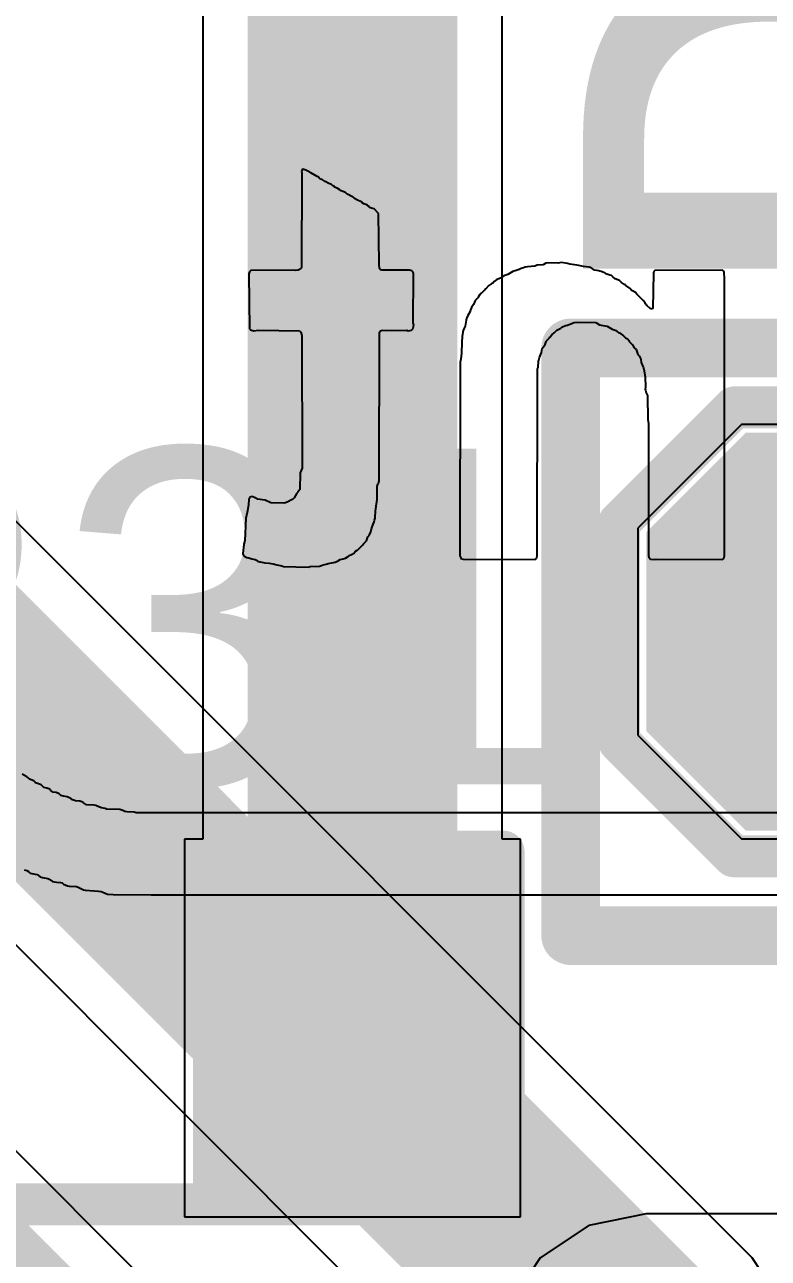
# Model space of a CAD drawing. Header units: inches. Extents: x -0.2 to 17.4, y -0.2 to 2.6.
# Drawn here: x 0.6389 to 0.7275, y 0.5956 to 0.7425 of the extents above; entities that cross this region are included whole.
import ezdxf

# ---------------------------------------------------------------- set-up
doc = ezdxf.new("R2010")
doc.units = ezdxf.units.IN
doc.header["$MEASUREMENT"] = 0
for name, color, linetype in [('Bottom Layer', 5, 'Continuous'), ('Bottom Overlay', 54, 'Continuous'), ('Top Layer', 1, 'Continuous'), ('Top Overlay', 2, 'Continuous'), ('Top Paste', 8, 'Continuous'), ('Top Solder', 216, 'Continuous')]:
    doc.layers.add(name, color=color, linetype=linetype)
doc.styles.add('Arial', font='', dxfattribs={"height": 0.2})
doc.styles.add('Arial_Bold', font='', dxfattribs={"height": 0.2})
doc.styles.get('Arial').set_extended_font_data('Arial')
doc.styles.get('Arial_Bold').set_extended_font_data('Arial', bold=True)

# ---------------------------------------------------------------- blocks, each defined once
blk = doc.blocks.new('R___0603_26')
at = {"layer": 'Top Layer'}
for points in [[(-0.015, 0.0175), (-0.015, -0.0175), (-0.045, -0.0175), (-0.045, 0.0175)], [(0.045, 0.0175), (0.045, -0.0175), (0.015, -0.0175), (0.015, 0.0175)]]:
    blk.add_hatch(color=1, dxfattribs=at).paths.add_polyline_path(points)
at = {"layer": 'Top Paste'}
for points in [[(-0.015, 0.0175), (-0.015, -0.0175), (-0.045, -0.0175), (-0.045, 0.0175)], [(0.045, 0.0175), (0.045, -0.0175), (0.015, -0.0175), (0.015, 0.0175)]]:
    blk.add_hatch(color=8, dxfattribs=at).paths.add_polyline_path(points)
at = {"layer": 'Top Solder'}
for points in [[(-0.011, 0.0215), (-0.011, -0.0215), (-0.049, -0.0215), (-0.049, 0.0215)], [(0.049, 0.0215), (0.049, -0.0215), (0.011, -0.0215), (0.011, 0.0215)]]:
    blk.add_hatch(color=216, dxfattribs=at).paths.add_polyline_path(points)
at = {"layer": 'Top Overlay'}
for points in [[(0.048, 0.021, 0.005, 0.005, 0), (-0.048, 0.021, 0.005, 0.005, 0)], [(-0.048, 0.021, 0.005, 0.005, 0), (-0.048, -0.021, 0.005, 0.005, 0)], [(0.048, 0.021, 0.005, 0.005, 0), (0.048, -0.021, 0.005, 0.005, 0)], [(0.048, -0.021, 0.005, 0.005, 0), (-0.048, -0.021, 0.005, 0.005, 0)]]:
    blk.add_lwpolyline(points, format="xyseb", dxfattribs=at)
for points in [[(-0.04925, 0.021, 0.0025, 0.0025, 1), (-0.04675, 0.021, 0.0025, 0.0025, 1)], [(-0.04925, 0.021, 0.0025, 0.0025, 1), (-0.04675, 0.021, 0.0025, 0.0025, 1)], [(0.04675, 0.021, 0.0025, 0.0025, 1), (0.04925, 0.021, 0.0025, 0.0025, 1)], [(0.04675, 0.021, 0.0025, 0.0025, 1), (0.04925, 0.021, 0.0025, 0.0025, 1)], [(-0.04925, -0.021, 0.0025, 0.0025, 1), (-0.04675, -0.021, 0.0025, 0.0025, 1)], [(-0.04925, -0.021, 0.0025, 0.0025, 1), (-0.04675, -0.021, 0.0025, 0.0025, 1)], [(0.04675, -0.021, 0.0025, 0.0025, 1), (0.04925, -0.021, 0.0025, 0.0025, 1)], [(0.04675, -0.021, 0.0025, 0.0025, 1), (0.04925, -0.021, 0.0025, 0.0025, 1)]]:
    blk.add_lwpolyline(points, format="xyseb", close=True, dxfattribs=at)
blk = doc.blocks.new('T____________0_5___52')
at = {"layer": 'Top Layer'}
blk.add_hatch(color=1, dxfattribs=at).paths.add_polyline_path([(0.00984, 0.01969), (-0.00984, 0.01969), (-0.01969, 0.00984), (-0.01969, -0.00984), (-0.00984, -0.01969), (0.00984, -0.01969), (0.01969, -0.00984), (0.01969, 0.00984)])
at = {"layer": 'Top Paste'}
blk.add_hatch(color=8, dxfattribs=at).paths.add_polyline_path([(0.00984, 0.01969), (-0.00984, 0.01969), (-0.01969, 0.00984), (-0.01969, -0.00984), (-0.00984, -0.01969), (0.00984, -0.01969), (0.01969, -0.00984), (0.01969, 0.00984)])
at = {"layer": 'Top Solder'}
blk.add_hatch(color=216, dxfattribs=at).paths.add_polyline_path([(0.01184, 0.02369), (-0.01184, 0.02369), (-0.02369, 0.01184), (-0.02369, -0.01184), (-0.01184, -0.02369), (0.01184, -0.02369), (0.02369, -0.01184), (0.02369, 0.01184)])
at = {"layer": 'Top Overlay'}
for points in [[(-0.01321, 0.02675, 0.005, 0.005, 0), (-0.02684, 0.01312, 0.005, 0.005, 0)], [(0.01325, 0.02675, 0.005, 0.005, 0), (-0.01321, 0.02675, 0.005, 0.005, 0)], [(0.02692, 0.01308, 0.005, 0.005, 0), (0.01325, 0.02675, 0.005, 0.005, 0)], [(-0.02684, 0.01312, 0.005, 0.005, 0), (-0.02684, -0.01316, 0.005, 0.005, 0)], [(0.02692, 0.01308, 0.005, 0.005, 0), (0.02692, -0.01299, 0.005, 0.005, 0)], [(-0.01328, -0.02672, 0.005, 0.005, 0), (-0.02684, -0.01316, 0.005, 0.005, 0)], [(0.02692, -0.01299, 0.005, 0.005, 0), (0.01318, -0.02672, 0.005, 0.005, 0)], [(0.01318, -0.02672, 0.005, 0.005, 0), (-0.01328, -0.02672, 0.005, 0.005, 0)]]:
    blk.add_lwpolyline(points, format="xyseb", dxfattribs=at)
for points in [[(-0.01446, 0.02675, 0.0025, 0.0025, 1), (-0.01196, 0.02675, 0.0025, 0.0025, 1)], [(-0.01446, 0.02675, 0.0025, 0.0025, 1), (-0.01196, 0.02675, 0.0025, 0.0025, 1)], [(0.012, 0.02675, 0.0025, 0.0025, 1), (0.0145, 0.02675, 0.0025, 0.0025, 1)], [(0.012, 0.02675, 0.0025, 0.0025, 1), (0.0145, 0.02675, 0.0025, 0.0025, 1)], [(-0.02809, 0.01312, 0.0025, 0.0025, 1), (-0.02559, 0.01312, 0.0025, 0.0025, 1)], [(-0.02809, 0.01312, 0.0025, 0.0025, 1), (-0.02559, 0.01312, 0.0025, 0.0025, 1)], [(0.02567, 0.01308, 0.0025, 0.0025, 1), (0.02817, 0.01308, 0.0025, 0.0025, 1)], [(0.02567, 0.01308, 0.0025, 0.0025, 1), (0.02817, 0.01308, 0.0025, 0.0025, 1)], [(-0.02809, -0.01316, 0.0025, 0.0025, 1), (-0.02559, -0.01316, 0.0025, 0.0025, 1)], [(-0.02809, -0.01316, 0.0025, 0.0025, 1), (-0.02559, -0.01316, 0.0025, 0.0025, 1)], [(0.02567, -0.01299, 0.0025, 0.0025, 1), (0.02817, -0.01299, 0.0025, 0.0025, 1)], [(0.02567, -0.01299, 0.0025, 0.0025, 1), (0.02817, -0.01299, 0.0025, 0.0025, 1)], [(-0.01453, -0.02672, 0.0025, 0.0025, 1), (-0.01203, -0.02672, 0.0025, 0.0025, 1)], [(-0.01453, -0.02672, 0.0025, 0.0025, 1), (-0.01203, -0.02672, 0.0025, 0.0025, 1)], [(0.01193, -0.02672, 0.0025, 0.0025, 1), (0.01443, -0.02672, 0.0025, 0.0025, 1)], [(0.01193, -0.02672, 0.0025, 0.0025, 1), (0.01443, -0.02672, 0.0025, 0.0025, 1)]]:
    blk.add_lwpolyline(points, format="xyseb", close=True, dxfattribs=at)

msp = doc.modelspace()

# ---------------------------------------------------------------- linework, layer by layer
at = {"layer": 'Bottom Layer'}
for p, q in [((0.72562, 0.59562), (0.63184, 0.68939)), ((0.73502, 0.5112), (0.57401, 0.67221)), ((0.60138, 0.66938), (0.70038, 0.57038)), ((0.72948, 0.58983), (0.72562, 0.59562))]:
    msp.add_line(p, q, dxfattribs=at)
for points in [[(0.614, 0.682, 0.025, 0.025, 0), (0.713, 0.583, 0.025, 0.025, 0)], [(0.5668, 0.665, 0.01, 0.01, 0), (0.7308, 0.501, 0.01, 0.01, 0)]]:
    msp.add_lwpolyline(points, format="xyseb", dxfattribs=at)
at = {"layer": 'Bottom Overlay'}
for p, q in [((0.67199, 0.72526), (0.67191, 0.72503)), ((0.67191, 0.72503), (0.67197, 0.72487)), ((0.67197, 0.72487), (0.67191, 0.71356)), ((0.67209, 0.72531), (0.67199, 0.72526)), ((0.67246, 0.72516), (0.67209, 0.72531)), ((0.67292, 0.72495), (0.67246, 0.72516)), ((0.67302, 0.72485), (0.67292, 0.72495)), ((0.6738, 0.72443), (0.67302, 0.72485)), ((0.6739, 0.72438), (0.6738, 0.72443)), ((0.67416, 0.72412), (0.6739, 0.72438)), ((0.67437, 0.72407), (0.67416, 0.72412)), ((0.67475, 0.72384), (0.67437, 0.72407)), ((0.67517, 0.72358), (0.67475, 0.72384)), ((0.6755, 0.72345), (0.67517, 0.72358)), ((0.67566, 0.7233), (0.6755, 0.72345)), ((0.67576, 0.72325), (0.67566, 0.7233)), ((0.67584, 0.72317), (0.67576, 0.72325)), ((0.67617, 0.72304), (0.67584, 0.72317)), ((0.67648, 0.72283), (0.67617, 0.72304)), ((0.67667, 0.7227), (0.67648, 0.72283)), ((0.67716, 0.72252), (0.67667, 0.7227)), ((0.67726, 0.72242), (0.67716, 0.72252)), ((0.67736, 0.72237), (0.67726, 0.72242)), ((0.67747, 0.72226), (0.67736, 0.72237)), ((0.67783, 0.72206), (0.67747, 0.72226)), ((0.67809, 0.72195), (0.67783, 0.72206)), ((0.67824, 0.7218), (0.67809, 0.72195)), ((0.6786, 0.72159), (0.67824, 0.7218)), ((0.67896, 0.72144), (0.6786, 0.72159)), ((0.67907, 0.72139), (0.67896, 0.72144)), ((0.67917, 0.72128), (0.67907, 0.72139)), ((0.67935, 0.72115), (0.67917, 0.72128)), ((0.67969, 0.72103), (0.67935, 0.72115)), ((0.67979, 0.72092), (0.67969, 0.72103)), ((0.67989, 0.72087), (0.67979, 0.72092)), ((0.68002, 0.72074), (0.67989, 0.72087)), ((0.68028, 0.72064), (0.68002, 0.72074)), ((0.68057, 0.72056), (0.68028, 0.72064)), ((0.68111, 0.72002), (0.68057, 0.72056)), ((0.68116, 0.71398), (0.68111, 0.72002)), ((0.66572, 0.71305), (0.66566, 0.71284)), ((0.66566, 0.71284), (0.66572, 0.70628)), ((0.6659, 0.71323), (0.66572, 0.71305)), ((0.67106, 0.71328), (0.6659, 0.71323)), ((0.67122, 0.71323), (0.67106, 0.71328)), ((0.67153, 0.71328), (0.67122, 0.71323)), ((0.67168, 0.71333), (0.67153, 0.71328)), ((0.67178, 0.71338), (0.67168, 0.71333)), ((0.67181, 0.71346), (0.67178, 0.71338)), ((0.67191, 0.71356), (0.67181, 0.71346)), ((0.68121, 0.71346), (0.68116, 0.71398)), ((0.68129, 0.71338), (0.68121, 0.71346)), ((0.68147, 0.71325), (0.68129, 0.71338)), ((0.6848, 0.71328), (0.68147, 0.71325)), ((0.68508, 0.7132), (0.6848, 0.71328)), ((0.68521, 0.71302), (0.68508, 0.7132)), ((0.68527, 0.71281), (0.68521, 0.71302)), ((0.68524, 0.70695), (0.68527, 0.71281)), ((0.69652, 0.71276), (0.69603, 0.71258)), ((0.69709, 0.71312), (0.69652, 0.71276)), ((0.69751, 0.71323), (0.69709, 0.71312)), ((0.69787, 0.71333), (0.69751, 0.71323)), ((0.6981, 0.71346), (0.69787, 0.71333)), ((0.69836, 0.71356), (0.6981, 0.71346)), ((0.69856, 0.71361), (0.69836, 0.71356)), ((0.69887, 0.71367), (0.69856, 0.71361)), ((0.69973, 0.71374), (0.69887, 0.71367)), ((0.69999, 0.71385), (0.69973, 0.71374)), ((0.70071, 0.7139), (0.69999, 0.71385)), ((0.70104, 0.71408), (0.70071, 0.7139)), ((0.70125, 0.71413), (0.70104, 0.71408)), ((0.70252, 0.7141), (0.70125, 0.71413)), ((0.70288, 0.71416), (0.70252, 0.7141)), ((0.70339, 0.7141), (0.70288, 0.71416)), ((0.7036, 0.71405), (0.70339, 0.7141)), ((0.70388, 0.71398), (0.7036, 0.71405)), ((0.70419, 0.71392), (0.70388, 0.71398)), ((0.70471, 0.71387), (0.70419, 0.71392)), ((0.70497, 0.71382), (0.70471, 0.71387)), ((0.70531, 0.71374), (0.70497, 0.71382)), ((0.70551, 0.71369), (0.70531, 0.71374)), ((0.70618, 0.71364), (0.70551, 0.71369)), ((0.70639, 0.71359), (0.70618, 0.71364)), ((0.70685, 0.71328), (0.70639, 0.71359)), ((0.70716, 0.71323), (0.70685, 0.71328)), ((0.70737, 0.71317), (0.70716, 0.71323)), ((0.70773, 0.71307), (0.70737, 0.71317)), ((0.70809, 0.71292), (0.70773, 0.71307)), ((0.70817, 0.71284), (0.70809, 0.71292)), ((0.70866, 0.71266), (0.70817, 0.71284)), ((0.71385, 0.71289), (0.7138, 0.70871)), ((0.7139, 0.7131), (0.71385, 0.71289)), ((0.71403, 0.71323), (0.7139, 0.7131)), ((0.72209, 0.71328), (0.71403, 0.71323)), ((0.72227, 0.7131), (0.72209, 0.71328)), ((0.72232, 0.71217), (0.72227, 0.7131)), ((0.69425, 0.71142), (0.69384, 0.71101)), ((0.69461, 0.71168), (0.69425, 0.71142)), ((0.69472, 0.71173), (0.69461, 0.71168)), ((0.6949, 0.71191), (0.69472, 0.71173)), ((0.69518, 0.71214), (0.6949, 0.71191)), ((0.69544, 0.71224), (0.69518, 0.71214)), ((0.69572, 0.71237), (0.69544, 0.71224)), ((0.69603, 0.71258), (0.69572, 0.71237)), ((0.70887, 0.71261), (0.70866, 0.71266)), ((0.709, 0.71248), (0.70887, 0.71261)), ((0.70928, 0.71224), (0.709, 0.71248)), ((0.7098, 0.71204), (0.70928, 0.71224)), ((0.71006, 0.71178), (0.7098, 0.71204)), ((0.71042, 0.71157), (0.71006, 0.71178)), ((0.71052, 0.71152), (0.71042, 0.71157)), ((0.71055, 0.71144), (0.71052, 0.71152)), ((0.71109, 0.71106), (0.71055, 0.71144)), ((0.72232, 0.71212), (0.72232, 0.71217)), ((0.72232, 0.67922), (0.72232, 0.71212)), ((0.69294, 0.70995), (0.69263, 0.70964)), ((0.69299, 0.71005), (0.69294, 0.70995)), ((0.69319, 0.71036), (0.69299, 0.71005)), ((0.69325, 0.71046), (0.69319, 0.71036)), ((0.69332, 0.71049), (0.69325, 0.71046)), ((0.69371, 0.71088), (0.69332, 0.71049)), ((0.69376, 0.71098), (0.69371, 0.71088)), ((0.69384, 0.71101), (0.69376, 0.71098)), ((0.71119, 0.71101), (0.71109, 0.71106)), ((0.71122, 0.71093), (0.71119, 0.71101)), ((0.71135, 0.7108), (0.71122, 0.71093)), ((0.71171, 0.71059), (0.71135, 0.7108)), ((0.71189, 0.71041), (0.71171, 0.71059)), ((0.71194, 0.71031), (0.71189, 0.71041)), ((0.71202, 0.71023), (0.71194, 0.71031)), ((0.71212, 0.71018), (0.71202, 0.71023)), ((0.71241, 0.70989), (0.71212, 0.71018)), ((0.71246, 0.70979), (0.71241, 0.70989)), ((0.71264, 0.70966), (0.71246, 0.70979)), ((0.69201, 0.70835), (0.69175, 0.70788)), ((0.69206, 0.70855), (0.69201, 0.70835)), ((0.69216, 0.70881), (0.69206, 0.70855)), ((0.69242, 0.70917), (0.69216, 0.70881)), ((0.69247, 0.70927), (0.69242, 0.70917)), ((0.69263, 0.70964), (0.69247, 0.70927)), ((0.71287, 0.70938), (0.71264, 0.70966)), ((0.71292, 0.70927), (0.71287, 0.70938)), ((0.71303, 0.70917), (0.71292, 0.70927)), ((0.71308, 0.70907), (0.71303, 0.70917)), ((0.71347, 0.70868), (0.71308, 0.70907)), ((0.71372, 0.70863), (0.71347, 0.70868)), ((0.7138, 0.70871), (0.71372, 0.70863)), ((0.68529, 0.7068), (0.68524, 0.70695)), ((0.69146, 0.70682), (0.69141, 0.70661)), ((0.69154, 0.70731), (0.69146, 0.70682)), ((0.69159, 0.70752), (0.69154, 0.70731)), ((0.69175, 0.70788), (0.69159, 0.70752)), ((0.7036, 0.70672), (0.70409, 0.7069)), ((0.70409, 0.7069), (0.70443, 0.70703)), ((0.70443, 0.70703), (0.70479, 0.70708)), ((0.70479, 0.70708), (0.70701, 0.70703)), ((0.70701, 0.70703), (0.70742, 0.70677)), ((0.66572, 0.70628), (0.66585, 0.70615)), ((0.66585, 0.70615), (0.66626, 0.70605)), ((0.66626, 0.70605), (0.66677, 0.7061)), ((0.66677, 0.7061), (0.67168, 0.70605)), ((0.67168, 0.70605), (0.67186, 0.70587)), ((0.67186, 0.70587), (0.67197, 0.7055)), ((0.67197, 0.7055), (0.67199, 0.68967)), ((0.68116, 0.6882), (0.68121, 0.70587)), ((0.68121, 0.70587), (0.68134, 0.70605)), ((0.68134, 0.70605), (0.68155, 0.7061)), ((0.68155, 0.7061), (0.68209, 0.70607)), ((0.68209, 0.70607), (0.68449, 0.7061)), ((0.68449, 0.7061), (0.68465, 0.70605)), ((0.68465, 0.70605), (0.68503, 0.70612)), ((0.68503, 0.70612), (0.68524, 0.70633)), ((0.68524, 0.70633), (0.68529, 0.7068)), ((0.69108, 0.70535), (0.69102, 0.70468)), ((0.69113, 0.70587), (0.69108, 0.70535)), ((0.69118, 0.70607), (0.69113, 0.70587)), ((0.69131, 0.70636), (0.69118, 0.70607)), ((0.69141, 0.70661), (0.69131, 0.70636)), ((0.70151, 0.7053), (0.70174, 0.70558)), ((0.70174, 0.70558), (0.70203, 0.70581)), ((0.70203, 0.70581), (0.70226, 0.70605)), ((0.70226, 0.70605), (0.70236, 0.7061)), ((0.70236, 0.7061), (0.70283, 0.70636)), ((0.70283, 0.70636), (0.70293, 0.70646)), ((0.70293, 0.70646), (0.70303, 0.70651)), ((0.70303, 0.70651), (0.70339, 0.70667)), ((0.70339, 0.70667), (0.7036, 0.70672)), ((0.70742, 0.70677), (0.70763, 0.70672)), ((0.70763, 0.70672), (0.70835, 0.70661)), ((0.70835, 0.70661), (0.70892, 0.70625)), ((0.70892, 0.70625), (0.70941, 0.70607)), ((0.70941, 0.70607), (0.70949, 0.706)), ((0.70949, 0.706), (0.70959, 0.70594)), ((0.70959, 0.70594), (0.7097, 0.70584)), ((0.7097, 0.70584), (0.7098, 0.70579)), ((0.7098, 0.70579), (0.71029, 0.70545)), ((0.71029, 0.70545), (0.71052, 0.70522)), ((0.69102, 0.70468), (0.69097, 0.70339)), ((0.70053, 0.70344), (0.70061, 0.70393)), ((0.70061, 0.70393), (0.70073, 0.70411)), ((0.70073, 0.70411), (0.70094, 0.70442)), ((0.70094, 0.70442), (0.70107, 0.70476)), ((0.70107, 0.70476), (0.70115, 0.70483)), ((0.70115, 0.70483), (0.7012, 0.70494)), ((0.7012, 0.70494), (0.70146, 0.70519)), ((0.70146, 0.70519), (0.70151, 0.7053)), ((0.71052, 0.70522), (0.71062, 0.70517)), ((0.71062, 0.70517), (0.71075, 0.70509)), ((0.71075, 0.70509), (0.71081, 0.70499)), ((0.71081, 0.70499), (0.71091, 0.70488)), ((0.71091, 0.70488), (0.71096, 0.70478)), ((0.71096, 0.70478), (0.71137, 0.70437)), ((0.71137, 0.70437), (0.71158, 0.70401)), ((0.71158, 0.70401), (0.71179, 0.7038)), ((0.69087, 0.70251), (0.69082, 0.7023)), ((0.69092, 0.70266), (0.69087, 0.70251)), ((0.69097, 0.70339), (0.69092, 0.70266)), ((0.70017, 0.70241), (0.70022, 0.70256)), ((0.70022, 0.70256), (0.70027, 0.70287)), ((0.70027, 0.70287), (0.70053, 0.70344)), ((0.71179, 0.7038), (0.71199, 0.70323)), ((0.71199, 0.70323), (0.7122, 0.70303)), ((0.7122, 0.70303), (0.71225, 0.70292)), ((0.71225, 0.70292), (0.71236, 0.70266)), ((0.71236, 0.70266), (0.71241, 0.70225)), ((0.69082, 0.7023), (0.69079, 0.67924)), ((0.70001, 0.67922), (0.70006, 0.70153)), ((0.70006, 0.70153), (0.70011, 0.70168)), ((0.70011, 0.70168), (0.70017, 0.70241)), ((0.71241, 0.70225), (0.71251, 0.70199)), ((0.71251, 0.70199), (0.71267, 0.70163)), ((0.71267, 0.70163), (0.71277, 0.70127)), ((0.71277, 0.70127), (0.71282, 0.70075)), ((0.71282, 0.70075), (0.71287, 0.70055)), ((0.71287, 0.70055), (0.7129, 0.69933)), ((0.7129, 0.69933), (0.71287, 0.6991)), ((0.71287, 0.6991), (0.71292, 0.69895)), ((0.71292, 0.69895), (0.713, 0.69866)), ((0.713, 0.69866), (0.71313, 0.69833)), ((0.71313, 0.69833), (0.71318, 0.69543)), ((0.71318, 0.69543), (0.71323, 0.69528)), ((0.71323, 0.69528), (0.71328, 0.69492)), ((0.71328, 0.69492), (0.71326, 0.67929)), ((0.67199, 0.68967), (0.67176, 0.68913)), ((0.67176, 0.68913), (0.67171, 0.68712)), ((0.68093, 0.6875), (0.68103, 0.68776)), ((0.68103, 0.68776), (0.68111, 0.68784)), ((0.68111, 0.68784), (0.68116, 0.6882)), ((0.66605, 0.68632), (0.66577, 0.68624)), ((0.66641, 0.68616), (0.66605, 0.68632)), ((0.67135, 0.6867), (0.67104, 0.68614)), ((0.67147, 0.68683), (0.67135, 0.6867)), ((0.67171, 0.68712), (0.67147, 0.68683)), ((0.68095, 0.68598), (0.68093, 0.6875)), ((0.66556, 0.6851), (0.66551, 0.68459)), ((0.66561, 0.68526), (0.66556, 0.6851)), ((0.66566, 0.68598), (0.66561, 0.68526)), ((0.66577, 0.68624), (0.66566, 0.68598)), ((0.6667, 0.68598), (0.66641, 0.68616)), ((0.6676, 0.68585), (0.6667, 0.68598)), ((0.66827, 0.68554), (0.6676, 0.68585)), ((0.66982, 0.68549), (0.66827, 0.68554)), ((0.67003, 0.68554), (0.66982, 0.68549)), ((0.67029, 0.68565), (0.67003, 0.68554)), ((0.67075, 0.6859), (0.67029, 0.68565)), ((0.67085, 0.68596), (0.67075, 0.6859)), ((0.67104, 0.68614), (0.67085, 0.68596)), ((0.68075, 0.68464), (0.6808, 0.68479)), ((0.6808, 0.68479), (0.68085, 0.68546)), ((0.68085, 0.68546), (0.6809, 0.68562)), ((0.6809, 0.68562), (0.68095, 0.68598)), ((0.6653, 0.68371), (0.66523, 0.68188)), ((0.66535, 0.68392), (0.6653, 0.68371)), ((0.66543, 0.6842), (0.66535, 0.68392)), ((0.66551, 0.68459), (0.66543, 0.6842)), ((0.68057, 0.68327), (0.68064, 0.6835)), ((0.68064, 0.6835), (0.68069, 0.68371)), ((0.68069, 0.68371), (0.68075, 0.68464)), ((0.66523, 0.68188), (0.66517, 0.68105)), ((0.68002, 0.68175), (0.68018, 0.68211)), ((0.68018, 0.68211), (0.68026, 0.68244)), ((0.68026, 0.68244), (0.68046, 0.68301)), ((0.68046, 0.68301), (0.68057, 0.68327)), ((0.66507, 0.68064), (0.66502, 0.68017)), ((0.66517, 0.68105), (0.66507, 0.68064)), ((0.6786, 0.67991), (0.67925, 0.68056)), ((0.67925, 0.68056), (0.6793, 0.68066)), ((0.6793, 0.68066), (0.67966, 0.68102)), ((0.67966, 0.68102), (0.67984, 0.68151)), ((0.67984, 0.68151), (0.67997, 0.68164)), ((0.67997, 0.68164), (0.68002, 0.68175)), ((0.66497, 0.67996), (0.66494, 0.67942)), ((0.66494, 0.67942), (0.66517, 0.67914)), ((0.66502, 0.68017), (0.66497, 0.67996)), ((0.66517, 0.67914), (0.66543, 0.67903)), ((0.66543, 0.67903), (0.66564, 0.67898)), ((0.66564, 0.67898), (0.666, 0.67888)), ((0.6769, 0.67888), (0.67718, 0.67896)), ((0.67718, 0.67896), (0.67749, 0.67916)), ((0.67749, 0.67916), (0.67762, 0.67929)), ((0.67762, 0.67929), (0.67788, 0.6794)), ((0.67788, 0.6794), (0.67824, 0.6796)), ((0.67824, 0.6796), (0.67832, 0.67968)), ((0.67832, 0.67968), (0.67837, 0.67978)), ((0.67837, 0.67978), (0.67855, 0.67991)), ((0.67855, 0.67991), (0.6786, 0.67991)), ((0.69079, 0.67924), (0.6909, 0.67898)), ((0.6909, 0.67898), (0.691, 0.67888)), ((0.69975, 0.6788), (0.69993, 0.67893)), ((0.69993, 0.67893), (0.70001, 0.67922)), ((0.71326, 0.67929), (0.71331, 0.67909)), ((0.71331, 0.67909), (0.71352, 0.67883)), ((0.72207, 0.6788), (0.72225, 0.67893)), ((0.72225, 0.67893), (0.72232, 0.67922)), ((0.666, 0.67888), (0.66639, 0.6788)), ((0.66639, 0.6788), (0.66665, 0.6787)), ((0.66665, 0.6787), (0.66672, 0.67862)), ((0.66672, 0.67862), (0.66698, 0.67852)), ((0.66698, 0.67852), (0.66719, 0.67847)), ((0.66719, 0.67847), (0.66755, 0.67841)), ((0.66755, 0.67841), (0.66807, 0.67836)), ((0.66807, 0.67836), (0.66851, 0.67829)), ((0.66851, 0.67829), (0.66871, 0.67823)), ((0.66871, 0.67823), (0.669, 0.67816)), ((0.669, 0.67816), (0.66959, 0.67803)), ((0.66959, 0.67803), (0.6698, 0.67798)), ((0.6698, 0.67798), (0.67124, 0.67792)), ((0.67124, 0.67792), (0.67282, 0.6779)), ((0.67282, 0.6779), (0.67297, 0.67795)), ((0.67297, 0.67795), (0.67406, 0.678)), ((0.67406, 0.678), (0.67432, 0.6781)), ((0.67432, 0.6781), (0.67452, 0.67816)), ((0.67452, 0.67816), (0.67488, 0.67826)), ((0.67488, 0.67826), (0.67509, 0.67831)), ((0.67509, 0.67831), (0.67553, 0.67839)), ((0.67553, 0.67839), (0.67594, 0.67849)), ((0.67594, 0.67849), (0.6762, 0.6786)), ((0.6762, 0.6786), (0.67654, 0.67878)), ((0.67654, 0.67878), (0.6769, 0.67888)), ((0.691, 0.67888), (0.6912, 0.67883)), ((0.6912, 0.67883), (0.69975, 0.6788)), ((0.71352, 0.67883), (0.71403, 0.67878)), ((0.71403, 0.67878), (0.71419, 0.67883)), ((0.71419, 0.67883), (0.72207, 0.6788)), ((0.63919, 0.6529), (0.63863, 0.65321)), ((0.6393, 0.65285), (0.63919, 0.6529)), ((0.63953, 0.65262), (0.6393, 0.65285)), ((0.64002, 0.65243), (0.63953, 0.65262)), ((0.64018, 0.65228), (0.64002, 0.65243)), ((0.64036, 0.65215), (0.64018, 0.65228)), ((0.64069, 0.65202), (0.64036, 0.65215)), ((0.6409, 0.65197), (0.64069, 0.65202)), ((0.64123, 0.65163), (0.6409, 0.65197)), ((0.64157, 0.65156), (0.64123, 0.65163)), ((0.64193, 0.65145), (0.64157, 0.65156)), ((0.64201, 0.65138), (0.64193, 0.65145)), ((0.64206, 0.65127), (0.64201, 0.65138)), ((0.64229, 0.65109), (0.64206, 0.65127)), ((0.64271, 0.65104), (0.64229, 0.65109)), ((0.64296, 0.65094), (0.64271, 0.65104)), ((0.64307, 0.65089), (0.64296, 0.65094)), ((0.64325, 0.6507), (0.64307, 0.65089)), ((0.64351, 0.6506), (0.64325, 0.6507)), ((0.644, 0.65052), (0.64351, 0.6506)), ((0.64446, 0.65032), (0.644, 0.65052)), ((0.64464, 0.65019), (0.64446, 0.65032)), ((0.64498, 0.65006), (0.64464, 0.65019)), ((0.6455, 0.65001), (0.64498, 0.65006)), ((0.64586, 0.6499), (0.6455, 0.65001)), ((0.64596, 0.6498), (0.64586, 0.6499)), ((0.64632, 0.64959), (0.64596, 0.6498)), ((0.6472, 0.64954), (0.64632, 0.64959)), ((0.64741, 0.64949), (0.6472, 0.64954)), ((0.64785, 0.64931), (0.64741, 0.64949)), ((0.6481, 0.64921), (0.64785, 0.64931)), ((0.64854, 0.64913), (0.6481, 0.64921)), ((0.6487, 0.64908), (0.64854, 0.64913)), ((0.6503, 0.64903), (0.6487, 0.64908)), ((0.65063, 0.6489), (0.6503, 0.64903)), ((0.65089, 0.64879), (0.65063, 0.6489)), ((0.6511, 0.64874), (0.65089, 0.64879)), ((0.65198, 0.64869), (0.6511, 0.64874)), ((0.65224, 0.64864), (0.65198, 0.64869)), ((1.01936, 0.64859), (0.65224, 0.64864)), ((0.63888, 0.64185), (0.63922, 0.64177)), ((0.63922, 0.64177), (0.6394, 0.64164)), ((0.6394, 0.64164), (0.63961, 0.64143)), ((0.63961, 0.64143), (0.63981, 0.64138)), ((0.63981, 0.64138), (0.64018, 0.64133)), ((0.64018, 0.64133), (0.64043, 0.64128)), ((0.64043, 0.64128), (0.6408, 0.64102)), ((0.6408, 0.64102), (0.64105, 0.64092)), ((0.64105, 0.64092), (0.64126, 0.64087)), ((0.64126, 0.64087), (0.6417, 0.64079)), ((0.6417, 0.64079), (0.64188, 0.64071)), ((0.64188, 0.64071), (0.64224, 0.64045)), ((0.64224, 0.64045), (0.64273, 0.64037)), ((0.64273, 0.64037), (0.6432, 0.64032)), ((0.6432, 0.64032), (0.6434, 0.64027)), ((0.6434, 0.64027), (0.64358, 0.64014)), ((0.64358, 0.64014), (0.64405, 0.63994)), ((0.64405, 0.63994), (0.64426, 0.63988)), ((0.64426, 0.63988), (0.64513, 0.63983)), ((0.64513, 0.63983), (0.64539, 0.63973)), ((0.64539, 0.63973), (0.64596, 0.63947)), ((0.64596, 0.63947), (0.64617, 0.63942)), ((0.64617, 0.63942), (0.64723, 0.63934)), ((0.64723, 0.63934), (0.64774, 0.63929)), ((0.64774, 0.63929), (0.64805, 0.63924)), ((0.64805, 0.63924), (0.64826, 0.63919)), ((0.64826, 0.63919), (0.6488, 0.63895)), ((0.6488, 0.63895), (0.64947, 0.6389)), ((0.64947, 0.6389), (0.65402, 0.63885)), ((0.65402, 0.63885), (1.0262, 0.6389))]:
    msp.add_line(p, q, dxfattribs=at)
at = {"layer": 'Top Layer'}
for p, q in [((0.66016, 0.926), (0.66016, 0.6455)), ((0.69584, 0.6455), (0.69584, 0.926)), ((0.72435, 0.69488), (0.71201, 0.68254)), ((0.74903, 0.69488), (0.72435, 0.69488)), ((0.71201, 0.68254), (0.71201, 0.65786)), ((0.71201, 0.65786), (0.72435, 0.64551)), ((0.66016, 0.6455), (0.658, 0.6455)), ((0.658, 0.6455), (0.658, 0.6005)), ((0.698, 0.6455), (0.69584, 0.6455)), ((0.698, 0.6005), (0.698, 0.6455)), ((0.72435, 0.64551), (0.74903, 0.64551)), ((0.658, 0.6005), (0.698, 0.6005)), ((0.713, 0.60084), (0.70617, 0.59948)), ((0.966, 0.60084), (0.713, 0.60084)), ((0.70617, 0.59948), (0.70038, 0.59562)), ((0.70038, 0.59562), (0.69652, 0.58983))]:
    msp.add_line(p, q, dxfattribs=at)
msp.add_lwpolyline([(0.678, 0.623, 0.025, 0.025, 0), (0.678, 0.926, 0.025, 0.025, 0)], format="xyseb", dxfattribs=at)
msp.add_lwpolyline([(0.67175, 0.623, 0.0125, 0.0125, 1), (0.68425, 0.623, 0.0125, 0.0125, 1)], format="xyseb", close=True, dxfattribs=at)
at = {"layer": 'Top Overlay'}
for points in [[(0.704, 0.634, 0.007, 0.007, 0), (0.704, 0.704, 0.007, 0.007, 0)], [(0.704, 0.704, 0.007, 0.007, 0), (1.33014, 0.704, 0.007, 0.007, 0)], [(0.704, 0.634, 0.007, 0.007, 0), (1.26014, 0.634, 0.007, 0.007, 0)]]:
    msp.add_lwpolyline(points, format="xyseb", dxfattribs=at)
for points in [[(0.70225, 0.704, 0.0035, 0.0035, 1), (0.70575, 0.704, 0.0035, 0.0035, 1)], [(0.70225, 0.704, 0.0035, 0.0035, 1), (0.70575, 0.704, 0.0035, 0.0035, 1)], [(0.70225, 0.634, 0.0035, 0.0035, 1), (0.70575, 0.634, 0.0035, 0.0035, 1)], [(0.70225, 0.634, 0.0035, 0.0035, 1), (0.70575, 0.634, 0.0035, 0.0035, 1)]]:
    msp.add_lwpolyline(points, format="xyseb", close=True, dxfattribs=at)

# ---------------------------------------------------------------- block references
at = {"rotation": 180}
for name, p in [('T____________0_5___52', (0.73669, 0.6702)), ('R___0603_26', (0.648, 0.623))]:
    msp.add_blockref(name, p, dxfattribs=at)

# ---------------------------------------------------------------- texts
at = {"layer": 'Top Overlay', "style": 'Arial_Bold'}
msp.add_text('D3P', height=0.045, rotation=90, dxfattribs=at).set_placement((0.75047, 0.70923))
at = {"layer": 'Top Overlay', "style": 'Arial'}
msp.add_text('R31', height=0.04, dxfattribs=at).set_placement((0.60235, 0.65201))

doc.saveas('drawing.dxf')
